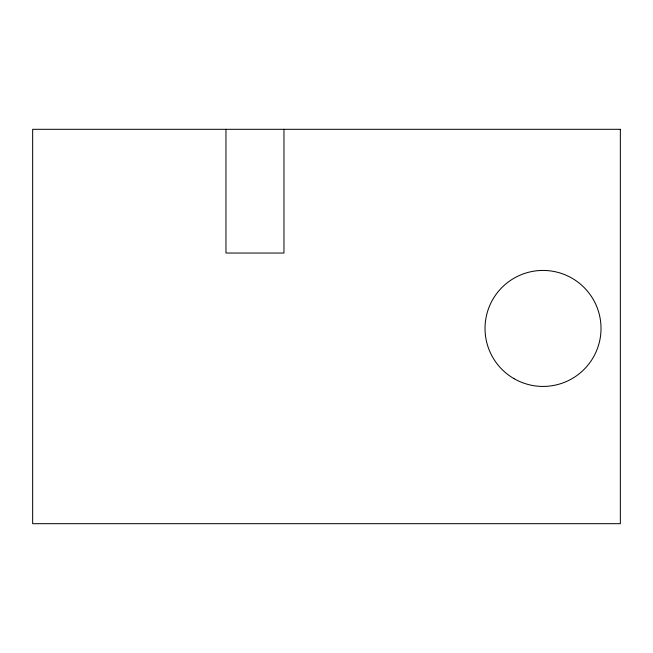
<?xml version="1.0" encoding="UTF-8"?>
<svg xmlns="http://www.w3.org/2000/svg" width="653" height="653" viewBox="0 0 653 653"><rect width="100%" height="100%" fill="white"/><g stroke="black" fill="none" stroke-linecap="round" stroke-linejoin="round"><path stroke-width="0.98" d="M283.965 129.31L283.965 253.038L225.971 253.038L225.971 129.31M620.35 129.31L32.65 129.31L32.65 523.69L620.35 523.69L620.35 129.31M514.025 378.658A57.995 57.995 0 0 0 601.021 328.435A57.995 57.995 0 0 0 514.025 278.211A57.995 57.995 0 0 0 514.025 378.658"/></g></svg>
